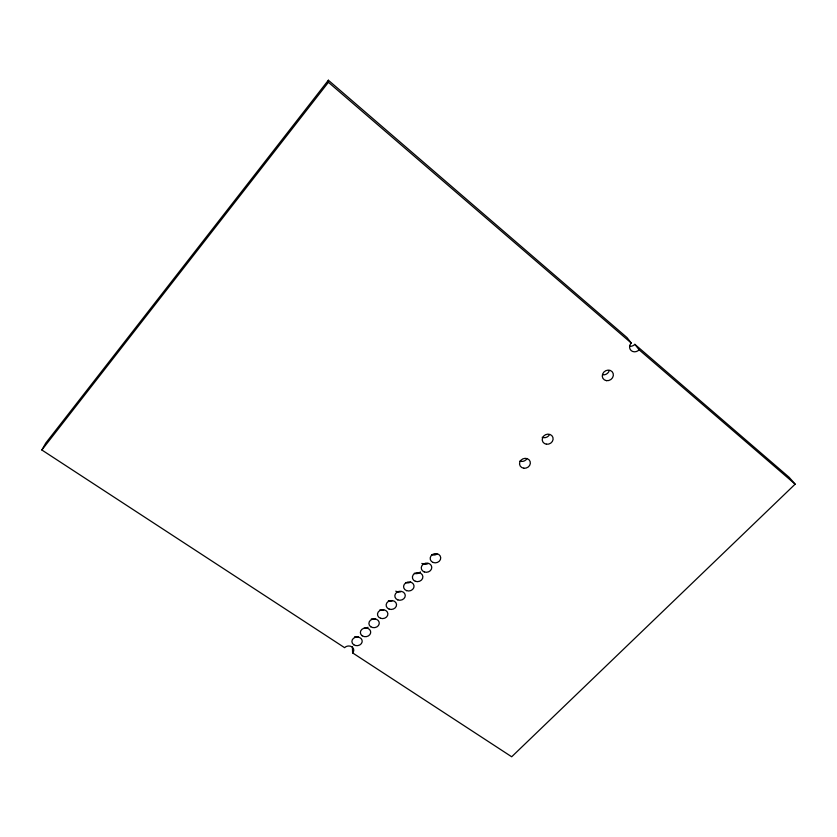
<?xml version="1.0" encoding="UTF-8"?>
<svg xmlns="http://www.w3.org/2000/svg" width="837" height="837" viewBox="0 0 837 837"><rect width="100%" height="100%" fill="white"/><g stroke="black" fill="none" stroke-linecap="round" stroke-linejoin="round"><path stroke-width="1.26" d="M41.85 449.992L45.742 443.097L328.366 80.226L627.039 337.604L631.213 343.003A5.807 5.189 -36 0 0 631.203 350.609A5.807 5.189 -36 0 0 639.123 349.814L795.15 484.152L511.689 756.774L352.618 652.912A5.158 4.311 -4.4 0 0 351.854 646.865A5.158 4.311 -4.4 0 0 344.603 647.681L41.85 449.992L328.407 82.288L328.366 80.226M629.529 346.246A5.723 5.137 -36.3 0 0 634.854 344.342L789.176 477.331L795.15 484.152M328.407 82.288L631.213 343.003M634.854 344.342L639.123 349.814M352.377 646.719L352.618 652.912M428.167 563.458A5.221 4.541 -9.7 0 1 421.858 563.427M436.987 554.104A5.231 4.562 -10.4 0 1 431.798 554.669M368.029 627.29A5.116 4.331 -5.3 0 1 364.231 628.148M375.279 618.909A5.127 4.363 -5.8 0 1 371.366 618.909M383.754 609.911A5.148 4.384 -6.4 0 1 379.841 609.911M400.871 591.738A5.179 4.447 -7.6 0 1 395.796 591.142M392.291 600.851A5.158 4.415 -7 0 1 388.358 600.851M358.477 636.748A5.106 4.3 -4.8 0 1 354.585 636.758M420.415 571.922A5.2 4.509 -8.9 0 1 414.252 573.314M410.716 581.987A5.189 4.478 -8.2 0 1 405.568 582.552M527.059 458.498A5.42 4.844 -20.5 0 1 519.85 461.051M549.48 434.706A5.472 4.917 -23.7 0 1 542.198 437.291M609.315 370.446A5.639 5.074 -32.5 0 1 602.65 374.809M362.264 635.817A5.179 4.363 -5.4 0 0 370.645 632.918A5.179 4.363 -5.4 0 0 363.718 628.305A5.179 4.363 -5.4 0 0 362.264 635.817M370.781 626.777A5.2 4.394 -5.9 0 0 379.203 623.868A5.2 4.394 -5.9 0 0 372.277 619.213A5.2 4.394 -5.9 0 0 370.781 626.777M380.511 618.261A5.21 4.426 -6.4 0 0 387.866 613.594A5.21 4.426 -6.4 0 0 379.684 610.633A5.21 4.426 -6.4 0 0 380.511 618.261M389.142 609.106A5.221 4.457 -7 0 0 396.529 604.419A5.221 4.457 -7 0 0 388.347 601.426A5.221 4.457 -7 0 0 389.142 609.106M397.826 599.899A5.242 4.488 -7.6 0 0 405.254 595.18A5.242 4.488 -7.6 0 0 397.062 592.167A5.242 4.488 -7.6 0 0 397.826 599.899M406.573 590.64A5.252 4.52 -8.3 0 0 414.033 585.89A5.252 4.52 -8.3 0 0 405.83 582.845A5.252 4.52 -8.3 0 0 406.573 590.64M353.789 644.793A5.168 4.342 -4.9 0 0 362.149 641.916A5.168 4.342 -4.9 0 0 355.223 637.334A5.168 4.342 -4.9 0 0 353.789 644.793M415.372 581.307A5.273 4.551 -9 0 0 422.873 576.536A5.273 4.551 -9 0 0 414.66 573.46A5.273 4.551 -9 0 0 415.372 581.307M424.233 571.922A5.284 4.583 -9.7 0 0 431.766 567.12A5.284 4.583 -9.7 0 0 423.543 564.012A5.284 4.583 -9.7 0 0 424.233 571.922M433.147 562.474A5.304 4.614 -10.5 0 0 440.722 557.641A5.304 4.614 -10.5 0 0 432.488 554.502A5.304 4.614 -10.5 0 0 433.147 562.474M606.417 380.647A5.723 5.127 -32.2 0 0 613.176 373.501A5.723 5.127 -32.2 0 0 603.864 372.067A5.723 5.127 -32.2 0 0 606.417 380.647M546.415 444.206A5.545 4.97 -23.5 0 0 552.901 437.353A5.545 4.97 -23.5 0 0 543.694 436.035A5.545 4.97 -23.5 0 0 546.415 444.206M523.742 468.218A5.493 4.896 -20.4 0 0 530.124 461.48A5.493 4.896 -20.4 0 0 520.97 460.204A5.493 4.896 -20.4 0 0 523.742 468.218"/></g></svg>
